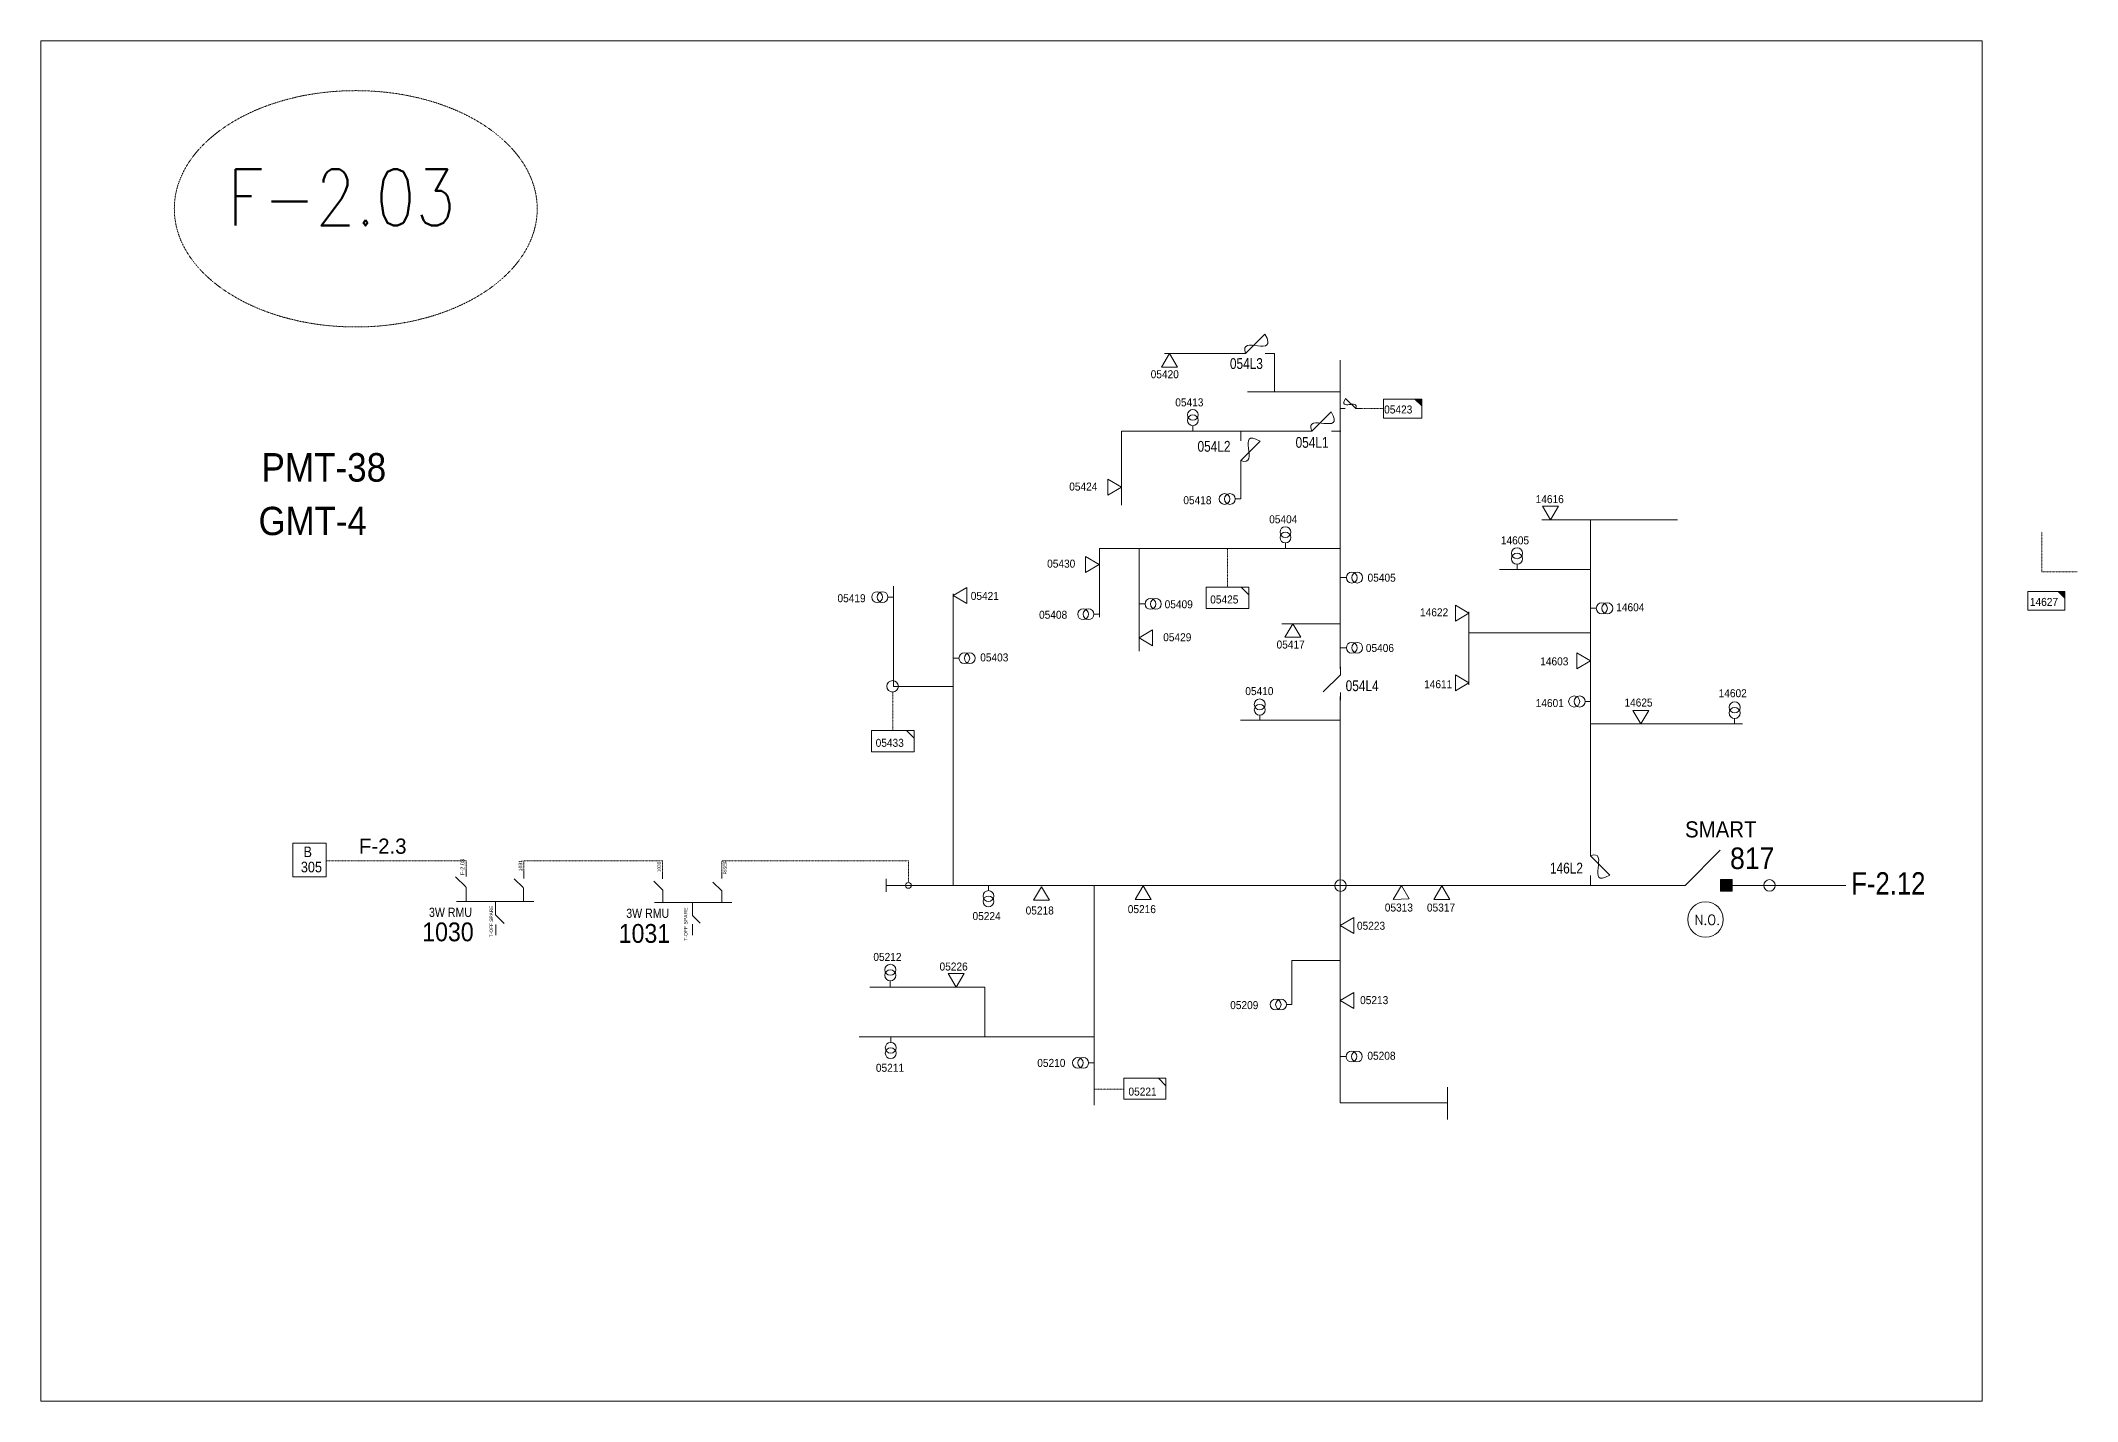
# Model space of a CAD drawing. Header units: metres. Extents: x 65984 to 144644, y -19036 to 23726.
# Drawn here: x 113687 to 114628, y 13822 to 14451 of the extents above; entities that cross this region are included whole.
import ezdxf
from ezdxf.enums import TextEntityAlignment as Align

# ---------------------------------------------------------------- set-up
doc = ezdxf.new("R2010")
doc.units = ezdxf.units.M
doc.header["$MEASUREMENT"] = 0
doc.linetypes.add('DGN Style 3', pattern=[0.013877, 0, -0.013877])
doc.layers.get('0').update_dxf_attribs({"color": 95, "lineweight": 40})
for name, color, linetype, lineweight in [('ABS', 7, 'Continuous', 40), ('ABS NUMBER', 112, 'Continuous', 30), ('d_eos', 111, 'Continuous', 40), ('d_eos no', 121, 'Continuous', 40), ('d_fco', 5, 'Continuous', 40), ('d_fco text', 95, 'Continuous', 40), ('d_oh branch', 94, 'Continuous', 40), ('d_switch', 95, 'Continuous', 40), ('d_tf', 1, 'Continuous', 40), ('d_tf no', 6, 'Continuous', 40), ('d_tf_200', 1, 'Continuous', 40), ('d_ug cable', 95, 'Continuous', 40), ('d_unit sub', 7, 'Continuous', 40), ('fedr no', 95, 'Continuous', 40), ('GRID STATION 01', 7, 'Continuous', 40), ('Level 37', 7, 'Continuous', 0), ('O H MAIN FEEDER', 4, 'Continuous', 100), ('SW N O', 114, 'Continuous', 30)]:
    doc.layers.add(name, color=color, linetype=linetype, lineweight=lineweight)
doc.styles.add('NASKHF', font='naskhf.shx', dxfattribs={"height": 8})
doc.styles.add('Style-Arial', font='arial.ttf')
doc.styles.add('Style-msdefault', font='msdefault.shx')
doc.styles.add('Style-STANDARD', font='STANDARD.shx')

# ---------------------------------------------------------------- blocks, each defined once
blk = doc.blocks.new('TFU_125')
at = {"layer": 'd_tf_200', "color": 4, "linetype": 'Continuous', "lineweight": 13}
blk.add_line((0, 10), (0, 0), dxfattribs=at)
for centre in [(0, 30), (0, 20)]:
    blk.add_circle(centre, 10, dxfattribs=at)
blk = doc.blocks.new('TF_8')
at = {"color": 0, "linetype": 'ByBlock', "lineweight": -2}
blk.add_line((6.3, 4.95), (9.9, 1.35), dxfattribs=at)
blk.add_3dface([(-10.1, 4.95), (9.9, 4.95), (9.9, -5.05), (-10.1, -5.05)], dxfattribs=at)
blk = doc.blocks.new('FUSE01')
at = {"color": 0, "linetype": 'ByBlock', "lineweight": -2}
blk.add_line((0, -17.15), (0, -22.55), dxfattribs=at)
at = {"color": 0, "linetype": 'ByBlock', "lineweight": -2, "flags": 128}
blk.add_lwpolyline([(0, 0.05), (0, -5.75), (-11.2, -16.95)], dxfattribs=at)
at = {"color": 0, "linetype": 'ByBlock', "lineweight": -2}
blk.add_open_spline([(-11.2, -16.95), (3.4, -25.35), (-11.6, -1.35), (0, -5.75)], degree=3, dxfattribs=at)
blk = doc.blocks.new('*U1187')
at = {"layer": 'd_fco', "color": 51, "linetype": 'Continuous', "lineweight": 13}
for p, q in [((-8.3, 8.2), (-15.7, 8.2)), ((-8.3, 8.2), (7.9, -8.1)), ((15.7, 8.2), (8.3, 8.2))]:
    blk.add_line(p, q, dxfattribs=at)
blk = doc.blocks.new('exist.us-1000kva')
at = {"color": 0, "linetype": 'ByBlock', "lineweight": -2, "flags": 128}
blk.add_lwpolyline([(40, 12.9), (32.8, 20), (40, 20)], close=True, dxfattribs=at)
at = {"color": 0, "linetype": 'ByBlock', "lineweight": -2, "extrusion": (0, 0, -1)}
blk.add_solid([(-40, 12.9), (-32.8, 20), (-40, 20)], dxfattribs=at)
at = {"color": 0, "linetype": 'ByBlock', "lineweight": -2, "xscale": 2, "yscale": 2}
blk.add_blockref('TF_8', (20.2, 10.1), dxfattribs=at)
blk = doc.blocks.new('ABS2_1_1')
at = {"color": 0, "linetype": 'ByBlock', "lineweight": -2, "ltscale": 500}
for q in [(-29900, 43500), (0, 0)]:
    blk.add_line((0, 13600), q, dxfattribs=at)
at = {"color": 0, "linetype": 'ByBlock', "lineweight": -2, "ltscale": 500, "flags": 128}
for points in [[(5000, 43600), (-5000, 43600), (-5000, 53600), (5000, 53600)], [(3791, 49653), (3791, 49653), (3791, 49653)]]:
    blk.add_lwpolyline(points, close=True, dxfattribs=at)
at = {"color": 0, "linetype": 'ByBlock', "lineweight": -2, "ltscale": 500}
for points in [[(5000, 43600), (-5000, 43600), (5000, 53600), (-5000, 53600)], [(3791, 49653), (3791, 49653), (3791, 49653)]]:
    blk.add_solid(points, dxfattribs=at)
blk = doc.blocks.new('TRA1_1051')
at = {"layer": 'd_tf', "color": 4, "linetype": 'Continuous', "lineweight": 13, "ltscale": 0.00031041, "flags": 128}
blk.add_lwpolyline([(10, -17), (0, 0), (-10, -17)], close=True, dxfattribs=at)
blk = doc.blocks.new('TRA1_1050')
at = {"layer": 'd_tf', "color": 4, "linetype": 'Continuous', "lineweight": 13, "ltscale": 0.00031041, "xscale": 1.000046566207833, "yscale": 1.000046566207833, "zscale": 1.000046566207833, "rotation": 180}
blk.add_blockref('TRA1_1051', (0, 0), dxfattribs=at)
blk = doc.blocks.new('TRA1_1053')
at = {"layer": 'd_tf', "color": 4, "linetype": 'Continuous', "lineweight": 13, "ltscale": 0.000215867, "extrusion": (0, 0, -1), "flags": 128}
blk.add_lwpolyline([(-10.1, -17), (-0.1, 0), (9.9, -17)], close=True, dxfattribs=at)
blk = doc.blocks.new('TRA1_1052')
at = {"layer": 'd_tf', "color": 4, "linetype": 'Continuous', "lineweight": 13, "ltscale": 0.000215867, "xscale": 1.000046566207833, "yscale": 1.000046566207833, "zscale": 1.000046566207833, "rotation": 180}
blk.add_blockref('TRA1_1053', (0, 0), dxfattribs=at)
blk = doc.blocks.new('TRA1_1055')
at = {"layer": 'd_tf', "color": 4, "linetype": 'Continuous', "lineweight": 13, "ltscale": 0.000215867, "extrusion": (0, 0, -1), "flags": 128}
blk.add_lwpolyline([(-10.1, -17), (-0.1, 0), (9.9, -17)], close=True, dxfattribs=at)
blk = doc.blocks.new('TRA1_1054')
at = {"layer": 'd_tf', "color": 4, "linetype": 'Continuous', "lineweight": 13, "ltscale": 0.000215867, "xscale": 1.000046566207833, "yscale": 1.000046566207833, "zscale": 1.000046566207833, "rotation": 180}
blk.add_blockref('TRA1_1055', (0, 0), dxfattribs=at)
blk = doc.blocks.new('TRA1_1057')
at = {"layer": 'd_tf', "color": 4, "linetype": 'Continuous', "lineweight": 13, "ltscale": 0.00031021, "flags": 128}
blk.add_lwpolyline([(9.2, -16.9), (0, 0.1), (-10.8, -16.9)], close=True, dxfattribs=at)
blk = doc.blocks.new('TRA1_1056')
at = {"layer": 'd_tf', "color": 4, "linetype": 'Continuous', "lineweight": 13, "ltscale": 0.00031021, "xscale": 1.0000584026721, "yscale": 1.000058245312021, "zscale": 1.0000584026721, "rotation": 180.0000949812189}
blk.add_blockref('TRA1_1057', (0, 0), dxfattribs=at)
blk = doc.blocks.new('*U893')
at = {"layer": 'SW N O', "color": 3, "lineweight": 13}
blk.add_circle((0, 0), 16.8, dxfattribs=at)
at = {"layer": 'SW N O', "color": 3, "lineweight": 13, "style": 'Style-STANDARD'}
blk.add_text('N.O.', height=9.6, dxfattribs=at).set_placement((1.7, -0.2), align=Align.MIDDLE_CENTER)

msp = doc.modelspace()

# ---------------------------------------------------------------- linework, layer by layer
at = {"layer": 'd_eos', "color": 7, "linetype": 'Continuous', "lineweight": 13, "ltscale": 0.353874}
for p, q in [((113883.51, 14064.67), (113883.51, 14067.91)), ((113910.23, 14063.67), (113910.23, 14066.91)), ((114001.76, 14063.69), (114001.76, 14066.94)), ((113883.5, 14059.8), (113878.62, 14064.54)), ((113883.56, 14059.74), (113883.56, 14053.02)), ((113910, 14059.5), (113905.78, 14063.6)), ((113910.04, 14053.17), (113910.04, 14059.44)), ((113974.5, 14058.39), (113970.28, 14062.49)), ((113974.42, 14063.62), (113974.42, 14066.76)), ((113974.45, 14052.62), (113974.45, 14058.43)), ((114001.81, 14057.96), (113997.67, 14061.97)), ((114001.81, 14052.56), (114001.81, 14057.94)), ((113879.06, 14053.02), (113914.86, 14053.02)), ((113897.15, 14052.98), (113897.15, 14046.88)), ((113970.68, 14052.61), (114006.48, 14052.61)), ((113988.21, 14046.58), (113988.21, 14052.49)), ((113901.19, 14042.96), (113897.18, 14046.85)), ((113897.28, 14037.57), (113897.28, 14042.46)), ((113988.18, 14037.47), (113988.18, 14042.58)), ((113991.8, 14043.09), (113988.19, 14046.59))]:
    msp.add_line(p, q, dxfattribs=at)
at = {"layer": 'd_oh branch', "color": 4, "linetype": 'Continuous', "lineweight": 13}
for p, q in [((114206.39, 14306.45), (114240.84, 14306.45)), ((114257.36, 14288.75), (114257.36, 14306.5)), ((114287.72, 14303.38), (114287.72, 14160.68)), ((114244.82, 14288.75), (114287.72, 14288.75)), ((114186.56, 14270.57), (114271.42, 14270.57)), ((114186.56, 14236.26), (114186.56, 14270.57)), ((114241.68, 14239.18), (114241.68, 14255.65)), ((114443.62, 14229.54), (114380.84, 14229.54)), ((114403.33, 14076.57), (114403.33, 14229.54)), ((114176.33, 14216.36), (114287.72, 14216.36)), ((114176.33, 14184.48), (114176.33, 14216.36)), ((114194.66, 14168.87), (114194.66, 14216.36)), ((114081.1, 14152.55), (114081.1, 14198.81)), ((114403.33, 14206.57), (114361.35, 14206.57)), ((114108.73, 14060.52), (114108.73, 14195.27)), ((114260.7, 14181.51), (114287.72, 14181.51)), ((114347.17, 14153.19), (114347.17, 14187.01)), ((114403.33, 14177.24), (114347.17, 14177.24)), ((114081.1, 14152.55), (114108.73, 14152.55)), ((114287.72, 14136.85), (114241.58, 14136.85)), ((114403.33, 14135.15), (114473.7, 14135.15)), ((114173.87, 14060.52), (114173.87, 13958.85)), ((114265.32, 14025.83), (114265.32, 14005.45)), ((114265.32, 14025.83), (114287.72, 14025.83)), ((114123.3, 14013.44), (114070.26, 14013.44)), ((114123.3, 13990.52), (114123.3, 14013.44)), ((114065.28, 13990.52), (114173.87, 13990.52)), ((114337.21, 13967.29), (114337.21, 13952.25))]:
    msp.add_line(p, q, dxfattribs=at)
at = {"layer": 'd_oh branch', "color": 4, "linetype": 'Continuous', "lineweight": 13, "flags": 128}
msp.add_lwpolyline([(114287.72, 14147.79), (114287.72, 13960.04), (114337.21, 13960.04)], dxfattribs=at)
at = {"layer": 'd_ug cable', "color": 4, "linetype": 'DGN Style 3', "lineweight": 13}
for p, q in [((114307.67, 14280.95), (114295.83, 14280.95)), ((114235.55, 14216.36), (114235.55, 14198.46)), ((114080.87, 14150.1), (114080.87, 14132.19)), ((113818.83, 14071.95), (113883.53, 14071.95)), ((113883.51, 14067.75), (113883.52, 14071.99)), ((113910.2, 14071.82), (113974.43, 14071.82)), ((113910.23, 14066.91), (113910.25, 14071.91)), ((113974.42, 14066.72), (113974.42, 14071.82)), ((114088.05, 14071.85), (114001.73, 14071.84)), ((114001.76, 14066.88), (114001.73, 14071.81)), ((114088.05, 14071.85), (114088.01, 14061.86)), ((114187.65, 13966.32), (114173.87, 13966.32))]:
    msp.add_line(p, q, dxfattribs=at)
at = {"layer": 'd_ug cable', "color": 4, "linetype": 'DGN Style 3', "lineweight": 13, "flags": 128}
msp.add_lwpolyline([(114612.04, 14224.07), (114612.04, 14205.53), (114628.44, 14205.52)], dxfattribs=at)
at = {"layer": 'fedr no', "color": 82, "linetype": 'DGN Style 3', "lineweight": 13, "true_color": 0x1dc70e}
msp.add_ellipse((113832.54, 14373.35), major_axis=(83.89, 0), ratio=0.651175, dxfattribs=at)
at = {"layer": 'GRID STATION 01', "color": 4, "lineweight": 13, "ltscale": 0.379284, "flags": 128}
msp.add_lwpolyline([(113803.4, 14079.98), (113803.4, 14064.49), (113818.89, 14064.49), (113818.89, 14079.98)], close=True, dxfattribs=at)
at = {"layer": 'O H MAIN FEEDER', "color": 4, "lineweight": 13, "ltscale": 30}
for p, q in [((114077.77, 14057.52), (114077.77, 14063.52)), ((114440.21, 14060.52), (114077.77, 14060.52))]:
    msp.add_line(p, q, dxfattribs=at)
at = {"layer": 'O H MAIN FEEDER', "color": 9, "lineweight": 13, "ltscale": 30}
msp.add_line((114521.43, 14060.52), (114468.89, 14060.52), dxfattribs=at)
at = {"layer": 'O H MAIN FEEDER', "color": 140, "linetype": 'Continuous', "lineweight": 13, "flags": 128}
msp.add_lwpolyline([(113686.89, 14451.06), (114584.52, 14451.06), (114584.52, 13822.01), (113686.89, 13822.01)], close=True, dxfattribs=at)
at = {"layer": 'O H MAIN FEEDER', "color": 4, "lineweight": 13, "ltscale": 0.488306}
for centre in [(114080.73, 14152.57), (114287.79, 14060.42)]:
    msp.add_circle(centre, 2.66, dxfattribs=at)
at = {"layer": 'O H MAIN FEEDER', "color": 4, "lineweight": 13, "ltscale": 0.498271}
msp.add_circle((114088.01, 14060.52), 1.34, dxfattribs=at)
at = {"layer": 'O H MAIN FEEDER', "color": 9, "lineweight": 13, "ltscale": 0.488306}
msp.add_circle((114486.18, 14060.52), 2.66, dxfattribs=at)

# ---------------------------------------------------------------- block references
at = {"layer": 'ABS', "color": 2, "linetype": 'Continuous', "lineweight": 13, "ltscale": 0.812883, "xscale": 0.0005446322480400587, "yscale": 0.0005446322480400587, "zscale": 0.000360672857092237, "rotation": 269.9999999999997}
msp.add_blockref('ABS2_1_1', (114439.69, 14060.52), dxfattribs=at)
at = {"layer": 'd_fco', "color": 4, "linetype": 'Continuous', "lineweight": 13, "zscale": 0.1205302691593963}
for p, xscale, yscale, rotation in [((114239.32, 14306.45), 0.8, -0.8000000000000002, 270.0000849144932), ((114297.28, 14280.95), 0.422296190146212, 0.422296190146212, 269.9999150855069), ((114241.68, 14252.37), 0.8, 0.8, 179.9998093969108)]:
    msp.add_blockref('FUSE01', p, dxfattribs=dict(at, xscale=xscale, yscale=yscale, rotation=rotation))
at = {"layer": 'd_fco', "color": 51, "linetype": 'Continuous', "lineweight": 13}
for name, p, xscale, yscale, zscale, rotation in [('FUSE01', (114269.9, 14270.57), 0.8, -0.8000000000000002, 0.1205302691593963, 270.0000849144932), ('*U1187', (114283.84, 14153.84), 0.4899999999999999, 0.4899999999999999, 0.4899999999999999, 270), ('FUSE01', (114403.33, 14078.83), 0.8, -0.8000000000000002, 0.1205302691593963, 180.0000849144932)]:
    msp.add_blockref(name, p, dxfattribs=dict(at, xscale=xscale, yscale=yscale, zscale=zscale, rotation=rotation))
at = {"layer": 'd_tf', "color": 4, "linetype": 'Continuous', "lineweight": 13, "ltscale": 0.00031041, "extrusion": (0, 0, -1), "xscale": 0.37, "yscale": 0.37, "zscale": 0.37}
for p, rotation in [((-114208.72, 14306.4), 179.9999999999999), ((-114384.97, 14229.54), 359.9999999999999), ((-114347.2, 14186.38), 269.9999999999999), ((-114403.36, 14164.31), 269.9999999999999), ((-114347.2, 14154.16), 269.9999999999999), ((-114426.7, 14135.16), 359.9999999999999), ((-114334.63, 14060.27), 180)]:
    msp.add_blockref('TRA1_1050', p, dxfattribs=dict(at, rotation=rotation))
at = {"layer": 'd_tf', "color": 4, "linetype": 'Continuous', "lineweight": 13, "ltscale": 0.000215867, "xscale": 0.3700000000000001, "yscale": 0.3700000000000001, "zscale": 0.3700000000000001, "rotation": 89.99998481305583}
for p in [(114186.56, 14244.66), (114176.21, 14208.89)]:
    msp.add_blockref('TRA1_1052', p, dxfattribs=at)
at = {"layer": 'd_tf', "color": 4, "linetype": 'Continuous', "lineweight": 13, "ltscale": 0.000215867, "extrusion": (0, 0, -1)}
for name, p, xscale, yscale, zscale, rotation in [('TRA1_1052', (-114108.74, 14194.66), 0.3700000000000001, 0.3700000000000001, 0.3700000000000001, 90.00009156464147), ('TRA1_1054', (-114265.78, 14181.51), 0.37, 0.37, 0.37, 180), ('TRA1_1052', (-114194.66, 14174.99), 0.3700000000000001, 0.3700000000000001, 0.3700000000000001, 89.99998481305583)]:
    msp.add_blockref(name, p, dxfattribs=dict(at, xscale=xscale, yscale=yscale, zscale=zscale, rotation=rotation))
at = {"layer": 'd_tf', "color": 4, "linetype": 'Continuous', "lineweight": 13, "ltscale": 0.00031041, "xscale": 0.37, "yscale": 0.37, "zscale": 0.37}
for p, rotation in [((114149.56, 14059.92), 180), ((114196.61, 14060.29), 180), ((114287.73, 14041.97), 269.9999999999999), ((114287.73, 14007.27), 269.9999999999999)]:
    msp.add_blockref('TRA1_1050', p, dxfattribs=dict(at, rotation=rotation))
at = {"layer": 'd_tf', "color": 4, "linetype": 'Continuous', "lineweight": 13, "ltscale": 0.00031021, "xscale": 0.3701317258283088, "yscale": 0.3701658824832781, "zscale": 0.3701317258283088, "rotation": 181.4224664284483}
msp.add_blockref('TRA1_1056', (114316.07, 14060.43), dxfattribs=at)
at = {"layer": 'd_tf', "color": 4, "linetype": 'Continuous', "lineweight": 13, "ltscale": 0.00031041, "extrusion": (0, 0, -1), "xscale": 0.37, "yscale": 0.37, "zscale": 0.37}
msp.add_blockref('TRA1_1050', (-114110.12, 14013.55), dxfattribs=at)
at = {"layer": 'd_tf_200', "color": 4, "linetype": 'Continuous', "lineweight": 13}
for p, xscale, yscale, zscale, rotation in [((114219.54, 14270.57), 0.25, 0.25, 0.25, 359.9999999999999), ((114262.35, 14216.36), 0.25, 0.25, 0.25, 359.9999999999999), ((114369.42, 14206.43), 0.256057359993943, 0.256057359993943, 0.256057359993943, 359.9999999999999), ((114288.02, 14202.82), 0.25, 0.25, 0.25, 269.9999999999998), ((114081.08, 14193.8), 0.25, 0.25, 0.25, 89.99999999999987), ((114194.96, 14190.67), 0.25, 0.25, 0.25, 269.9999999999998), ((114403.5, 14188.66), 0.256057359993943, 0.256057359993943, 0.256057359993943, 269.9999999999999), ((114288.02, 14170.39), 0.25, 0.25, 0.25, 269.9999999999998), ((114250.46, 14136.72), 0.25, 0.25, 0.25, 359.9999999999999), ((114403.52, 14145.55), 0.2560573599939434, 0.2560573599939434, 0.2560573599939434, 89.99999999999984), ((114470.02, 14135.15), 0.2560573599939434, 0.2560573599939434, 0.2560573599939434, 359.9999999999999), ((114125.06, 14060.6), 0.25, 0.25, 0.25, 179.9999999999998), ((114265.32, 14005.45), 0.25, 0.25, 0.25, 89.99999999999984), ((114079.85, 13990.43), 0.25, 0.25, 0.25, 179.9999999999999), ((114173.87, 13978.48), 0.25, 0.25, 0.25, 89.99999999999984)]:
    msp.add_blockref('TFU_125', p, dxfattribs=dict(at, xscale=xscale, yscale=yscale, zscale=zscale, rotation=rotation))
at = {"layer": 'd_tf_200', "color": 4, "linetype": 'Continuous', "lineweight": 13, "extrusion": (0, 0, -1)}
for p, xscale, yscale, zscale, rotation in [((-114241.68, 14239.18), 0.2500000000000001, 0.2500000000000001, 0.2500000000000001, 270.0001056890848), ((-114176.32, 14185.92), 0.2500000000000001, 0.2500000000000001, 0.2500000000000001, 270.0001067541368), ((-114108.9, 14165.56), 0.25, 0.25, 0.25, 90.00009957157692), ((-114079.66, 14013.83), 0.2560573599939436, 0.2560573599939436, 0.2560573599939436, 359.9999999999999), ((-114287.89, 13981.4), 0.25, 0.25, 0.25, 90.00009957157692)]:
    msp.add_blockref('TFU_125', p, dxfattribs=dict(at, xscale=xscale, yscale=yscale, zscale=zscale, rotation=rotation))
at = {"layer": 'd_unit sub', "color": 4, "linetype": 'Continuous', "lineweight": 13, "zscale": 0.4267622666565712, "rotation": 359.9999999999999}
for name, p, xscale, yscale in [('exist.us-1000kva', (114307.69, 14276.53), 0.4417101391379909, 0.4417101391379909), ('TF_8', (114235.65, 14193.58), 0.9854945279729773, 0.9854945279729773), ('exist.us-1000kva', (114605.59, 14187.84), 0.4267622666565712, 0.4267622666565712), ('TF_8', (114080.97, 14127.31), 0.9854945279729773, 0.9854945279729773), ('TF_8', (114197.47, 13966.54), 0.9723409128664323, 0.9723409128664323)]:
    msp.add_blockref(name, p, dxfattribs=dict(at, xscale=xscale, yscale=yscale))
at = {"layer": 'SW N O', "color": 3, "lineweight": 13, "xscale": 0.4889335390378037, "yscale": 0.4889335390378037, "zscale": 0.4889335390378037}
msp.add_blockref('*U893', (114456.59, 14044.74), dxfattribs=at)

# ---------------------------------------------------------------- texts
at = {"layer": 'ABS NUMBER', "color": 2, "lineweight": 13, "style": 'Style-Arial', "width": 0.88}
msp.add_text('817', height=10, dxfattribs=at).set_placement((114467.91, 14078.06), align=Align.TOP_LEFT)
at = {"layer": 'ABS NUMBER', "color": 7, "lineweight": 13, "style": 'Style-Arial', "width": 0.88}
for s, height, p in [('F-2.03', 1.85, (113880.9, 14065.28)), ('1031', 1.661, (113907.83, 14067.08)), ('1030', 1.539, (113971.95, 14066.67)), ('RISER', 1.517, (114002.48, 14065.61)), ('T-OFF SPARE', 1.5572, (113894.4, 14036.66)), ('T-OFF SPARE', 1.6554, (113984.24, 14034.92))]:
    msp.add_text(s, height=height, rotation=90, dxfattribs=at).set_placement(p, align=Align.TOP_LEFT)
at = {"layer": 'd_eos no', "color": 7, "linetype": 'Continuous', "lineweight": 13, "style": 'Style-Arial', "width": 0.88}
for s, height, p in [('PMT-38', 13.183, (113788.97, 14260.39)), ('1030', 8.7, (113863.27, 14043.39))]:
    msp.add_text(s, height=height, dxfattribs=at).set_placement(p, align=Align.TOP_LEFT)
at = {"layer": 'd_eos no', "color": 7, "linetype": 'Continuous', "lineweight": 13, "attachment_point": 1, "style": 'NASKHF'}
for s, insert, char_height in [('\\fArial|b0|i0|c178178|p39;\\H1x;\\W0.88;GMT-4\\P', (113787.6, 14235.57), 13.088), ('\\fArial|b0|i0|c178178|p39;\\H1x;\\W0.88;1031\\P', (113954.1, 14042.67), 8.7003)]:
    msp.add_mtext(s, dxfattribs=dict(at, insert=insert, char_height=char_height))
at = {"layer": 'd_fco text', "color": 4, "linetype": 'Continuous', "lineweight": 13, "style": 'Style-msdefault', "width": 0.82}
for s, p in [('054L3', (114236.68, 14304.29)), ('054L2', (114221.7, 14266.02))]:
    msp.add_text(s, height=5, rotation=0.03376, dxfattribs=at).set_placement(p, align=Align.TOP_LEFT)
at = {"layer": 'd_fco text', "color": 51, "linetype": 'Continuous', "lineweight": 13, "style": 'Style-msdefault', "width": 0.82}
for s, p in [('054L1', (114267.05, 14267.84)), ('054L4', (114290.19, 14155.33)), ('146L2', (114384.65, 14071.02))]:
    msp.add_text(s, height=5, rotation=0.03376, dxfattribs=at).set_placement(p, align=Align.TOP_LEFT)
at = {"layer": 'd_switch', "color": 2, "linetype": 'Continuous', "lineweight": 13, "style": 'Style-msdefault', "width": 0.857143}
msp.add_text('F-2.12', height=10.347, dxfattribs=at).set_placement((114523.96, 14066.63), align=Align.TOP_LEFT)
at = {"layer": 'd_tf no', "color": 4, "linetype": 'Continuous', "lineweight": 13, "style": 'Style-msdefault', "width": 0.945946}
for s, p in [('05420', (114200.05, 14298.7)), ('05413', (114211.42, 14285.71)), ('05423', (114308, 14282.42)), ('05424', (114162.39, 14246.78)), ('05418', (114215.15, 14240.47)), ('14616', (114378.04, 14240.96)), ('05404', (114254.84, 14231.65)), ('14605', (114361.97, 14221.91)), ('05430', (114152.18, 14211.14)), ('05405', (114300.33, 14204.65)), ('05419', (114055.25, 14195.15)), ('05421', (114116.86, 14196.22)), ('05409', (114206.51, 14192.36)), ('05425', (114227.58, 14194.57)), ('14604', (114415.3, 14190.97)), ('14627', (114606.54, 14193.43)), ('05408', (114148.44, 14187.51)), ('14622', (114324.59, 14188.64)), ('05406', (114299.52, 14172.15)), ('05403', (114121.24, 14167.78)), ('14603', (114380.15, 14165.97)), ('05410', (114243.8, 14152.21)), ('14611', (114326.47, 14155.41)), ('14601', (114378.06, 14146.69)), ('14625', (114419.08, 14146.91)), ('14602', (114462.64, 14151.22)), ('05433', (114072.9, 14128.3)), ('05224', (114117.68, 14048.19)), ('05218', (114142.25, 14050.77)), ('05216', (114189.46, 14051.4)), ('05313', (114308.29, 14052.14)), ('05223', (114295.42, 14043.72)), ('05209', (114236.81, 14007.03)), ('05213', (114296.88, 14009.33)), ('05208', (114300.24, 13983.62)), ('05211', (114073, 13978.05)), ('05210', (114147.61, 13980.3)), ('05221', (114189.79, 13967.04))]:
    msp.add_text(s, height=3.7, dxfattribs=at).set_placement(p, align=Align.TOP_LEFT)
msp.add_text('05429', height=3.7, dxfattribs=at).set_placement((114218.86, 14177.11), align=Align.TOP_RIGHT)
for s, p in [('05417', (114258.25, 14170.03)), ('05317', (114327.77, 14048.42)), ('05212', (114071.84, 14025.6)), ('05226', (114102.44, 14021.16))]:
    msp.add_text(s, height=3.7, dxfattribs=at).set_placement(p)
at = {"layer": 'd_tf no', "color": 2, "linetype": 'Continuous', "lineweight": 40, "insert": (114447.1, 14090.16), "char_height": 7.455, "attachment_point": 1, "style": 'NASKHF'}
msp.add_mtext('\\Fmsdefault;\\H1x;\\W0.947368;SMART', dxfattribs=at)
at = {"layer": 'fedr no', "color": 6, "linetype": 'Continuous', "lineweight": 13, "style": 'Style-STANDARD', "width": 0.909091}
msp.add_text('F-2.03', height=26.047, dxfattribs=at).set_placement((113825.94, 14378.63), align=Align.MIDDLE_CENTER)
at = {"layer": 'GRID STATION 01', "color": 4, "linetype": 'Continuous', "lineweight": 13, "style": 'Style-msdefault', "width": 0.888889}
for s, height, p in [('B', 4.91, (113812.28, 14078.5)), ('305', 4.911, (113816.9, 14071.47))]:
    msp.add_text(s, height=height, dxfattribs=at).set_placement(p, align=Align.TOP_RIGHT)
at = {"layer": 'GRID STATION 01', "color": 4, "linetype": 'Continuous', "lineweight": 13, "style": 'Style-msdefault'}
msp.add_text('F-2.3', height=7.061, dxfattribs=at).set_placement((113856.01, 14082.19), align=Align.TOP_RIGHT)
at = {"layer": 'Level 37', "color": 7, "linetype": 'Continuous', "lineweight": 13, "style": 'Style-msdefault', "width": 0.86}
for p in [(113886.27, 14050.22), (113977.47, 14049.78)]:
    msp.add_text('3W RMU', height=4.263, rotation=0.00037, dxfattribs=at).set_placement(p, align=Align.TOP_RIGHT)

doc.saveas('drawing.dxf')
